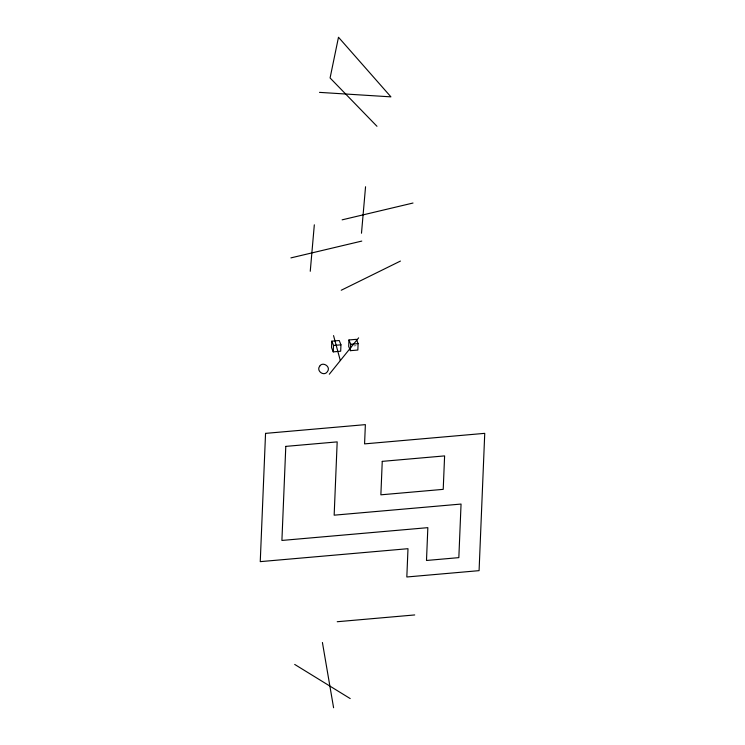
<?xml version="1.0" encoding="UTF-8"?>
<svg xmlns="http://www.w3.org/2000/svg" width="745" height="745" viewBox="0 0 745 745"><rect width="100%" height="100%" fill="white"/><g stroke="black" fill="none" stroke-linecap="round" stroke-linejoin="round"><path stroke-width="0.56" stroke-dasharray="3.73 2.79" d="M354.005 345.922L356.129 345.736"/><path stroke-width="1.12" d="M331.795 341.173L331.534 347.589L333.248 351.873L340.679 351.221L340.949 344.814L339.226 340.521L331.795 341.173L333.518 345.466L333.248 351.873M348.958 339.971L348.697 346.388L350.411 350.672L357.842 350.029L358.103 343.613L356.389 339.32L348.958 339.971L350.672 344.264L350.411 350.672M310.255 271.282L314.325 224.813M361.483 233.232L365.553 186.753M319.735 366.121C315.908 370.842 323.963 376.84 327.362 371.727C331.413 366.698 322.594 361.344 319.856 365.972M329.318 374.223L358.624 337.858M341.238 290.243L400.438 261.067M342.132 219.84L413.009 203.031M290.904 257.891L361.781 241.082M333.518 345.466L340.949 344.814M350.672 344.264L358.103 343.613M337.224 621.73L414.714 614.942M319.503 92.371L390.929 96.859L338.491 37.25L330.082 77.964L376.97 126.287M294.694 664.428L350.206 698.577M333.546 335.604L340.325 360.561M322.417 642.497L333.592 707.75M265.546 433.376L260.256 561.637L407.99 548.693L406.826 576.984L479.082 570.651L484.744 433.348L364.575 443.88L365.376 424.631L265.546 433.376M285.791 446.385L281.908 540.442L427.844 527.656L426.494 560.473L458.836 557.632L461.053 504.058L334.16 515.177L337.178 441.887L285.791 446.385M382.25 461.369L380.872 494.82L443.219 489.353L444.607 455.903L382.25 461.369"/></g></svg>
